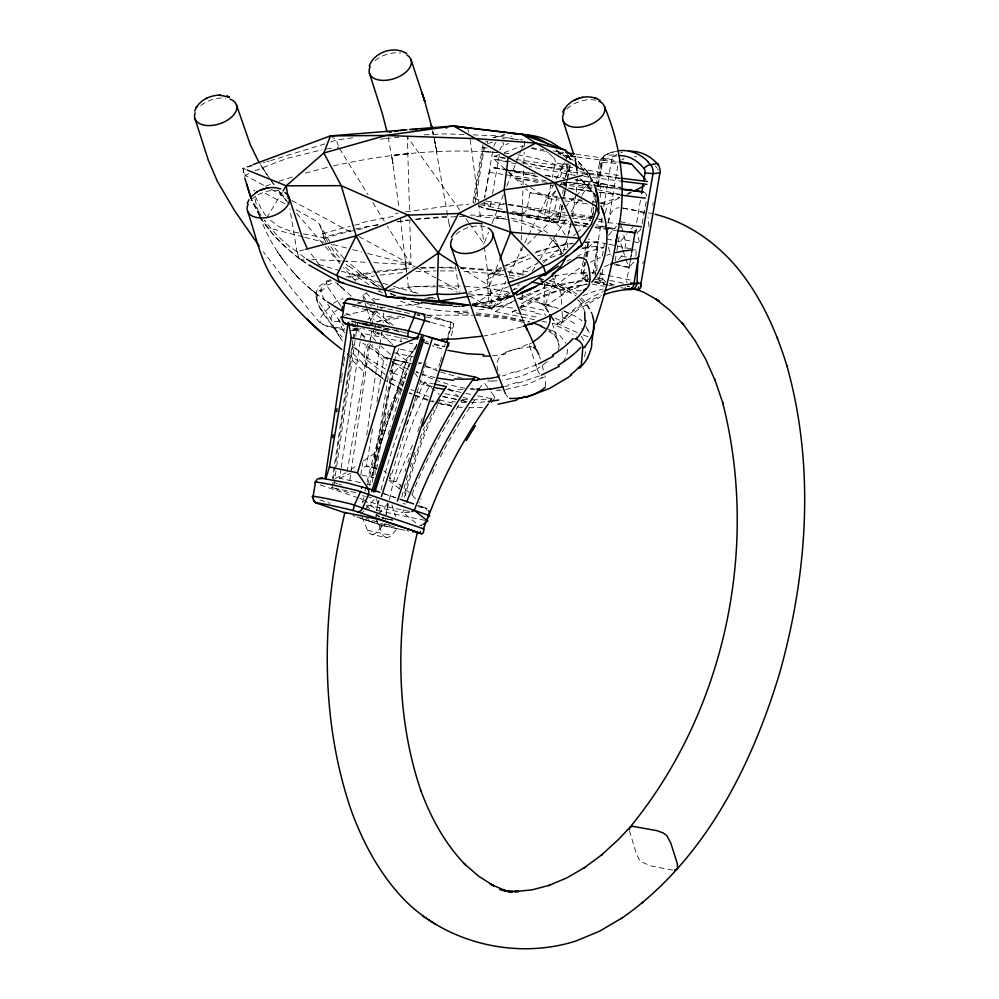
<?xml version="1.0" encoding="UTF-8"?>
<svg xmlns="http://www.w3.org/2000/svg" width="999" height="999" viewBox="0 0 999 999"><rect width="100%" height="100%" fill="white"/><g stroke="black" fill="none" stroke-linecap="round" stroke-linejoin="round"><path stroke-width="0.75" stroke-dasharray="5 3.75" d="M383.703 312.999L383.254 322.739M567.882 247.877L566.87 239.523M520.979 247.777L520.879 250.849L523.076 248.664M521.241 240.072L521.49 232.367M521.54 230.819L523.039 186.139M523.089 184.59L523.601 169.181M523.813 163.024L524.163 152.235M524.375 146.066L524.525 141.446L521.665 148.651M559.74 218.469L562.037 204.758M522.265 294.218L521.928 303.546A317.232 201.623 -76.5 0 1 590.646 278.908M522.927 275.549L523.101 270.891A350.736 222.927 -76.5 0 1 536.75 263.736M544.717 283.216L543.818 308.092A317.232 160.252 -79.8 0 1 586.538 283.853M587.612 256.743L587.936 247.877L592.744 243.456L597.864 242.008L596.753 273.089M595.254 276.91L596.353 246.378L603.496 247.864A350.736 177.173 -79.8 0 0 577.909 255.769M602.734 269.231L602.347 279.92A317.232 160.252 -79.8 0 0 595.079 281.393M635.951 256.181L636.176 249.962L638.111 251.273M558.429 344.842L557.942 340.484L551.835 321.84M600.249 197.365L600.886 183.679L593.256 182.567M577.272 178.459L576.198 192.62M648.975 226.711L648.001 217.145M372.502 482.03L373.676 467.544L406.006 361.75L415.809 346.316M576.036 194.018L572.09 217.857M405.482 495.354L405.644 493.968L403.858 498.239M404.845 530.244L384.665 526.048L385.027 523.051M385.477 519.555L385.626 518.394M386.101 514.91L387.287 506.83A5.682 3.297 -78.9 0 0 387.55 503.246M375.899 516.121L376.161 514.323M475.212 202.472L484.278 148.127A5.407 4.421 -82.2 0 1 484.465 147.377M349.662 361.85L352.747 340.422M352.972 338.886L354.52 328.172M349.438 363.386L332.505 478.459M348.738 492.632L332.08 487.899L353.634 340.771M353.858 339.235L355.432 328.509M355.656 326.973L355.856 322.24M355.731 492.594L333.441 487.962L336.413 468.044M336.638 466.508L355.494 337.762M355.719 336.238L357.742 322.44L356.431 322.178M349.825 480.182L369.805 343.768M370.03 342.232L371.603 331.506M360.864 474.887L362.662 462.624M366.708 435.027L379.732 346.141M379.957 344.605L381.755 332.342M340.921 382.654L341.383 379.595M341.608 378.059L342.507 371.928M343.406 365.809L343.868 362.749M344.093 361.213L344.767 356.618M360.389 482.604L339.598 478.284L340.984 469.118M341.208 467.594L360.502 339.248M360.726 337.712L361.413 333.129L401.873 341.533M376.685 510.739L377.647 504.47L370.017 501.873M602.397 256.081L604.445 243.331M482.879 144.83L473.014 201.423L474.625 198.614L483.716 146.229M600.212 273.901L599.075 281.256A7.093 5.807 -84.7 0 0 600.998 282.118L605.394 283.029M388.136 377.073L372.714 475.774L375.861 472.09M585.576 256.581L588.399 238.811M584.715 262.025L583.041 272.889A7.13 5.332 88.6 0 0 587.562 280.969L588.374 281.044M587.574 280.894A5.682 3.297 -79 0 1 584.927 275.187A1.773 1.449 -85.3 0 1 583.753 273.164L585.464 262.387M583.478 260.577C582.18 266.433 578.184 278.746 587.262 280.981M583.716 259.066L586.363 242.407M376.698 469.218L394.43 358.454M586.326 256.968L589.173 239.31M372.477 429.258L366.533 466.058L360.914 468.606M376.935 401.673L384.116 357.205L372.29 344.667M376.473 469.518L375.487 468.606L393.032 359.74L384.116 357.205L413.436 363.873M491.283 201.386L490.122 208.666A7.43 6.081 -81.8 0 0 492.02 209.49L507.654 212.737M589.835 221.029L592.095 207.255M591.745 218.194L593.556 207.168M601.972 217.62L593.119 273.476L591.87 273.364M608.391 222.527L618.056 164.186L611.151 162.637L599.475 162.849L595.891 184.303M407.804 339.223L381.755 333.816L382.018 332.242M592.345 205.719L594.368 193.469M595.604 194.73L594.467 201.636M596.977 186.426L600.911 162.849A9.74 7.505 -89.1 0 1 605.282 155.295L608.341 153.871M595.229 202.347L595.679 199.6M603.771 206.618L611.076 162.625A9.69 7.468 -88.8 0 1 615.784 154.945L616.945 154.483M492.495 194.081L499.413 154.633M598.189 184.49L601.623 163.898A4.983 4.071 -85.2 0 1 604.07 160.127A5.557 2.772 59.7 0 1 605.269 155.282L615.796 154.982A5.532 2.797 61.3 0 1 616.895 155.345M615.122 261.064L616.633 251.985M616.895 250.474L619.655 233.816M620.666 227.76L621.166 224.725M640.434 200.374L636.513 223.701M630.756 258.054L629.245 267.133L614.622 264.098M631.006 256.543L631.518 253.509M652.772 205.27L653.171 202.834M347.128 472.003L368.918 342.682M598.051 186.651L603.346 158.129L618.131 161.201M631.193 255.07L626.51 282.055L627.297 282.205M642.782 263.786L643.206 261.351M400.886 341.633L401.223 337.138M625.074 248.639L625.511 243.993A13.711 7.855 -78.3 0 0 624.999 239.935L621.465 225.886M492.632 151.698L484.64 197.727L489.36 172.377A5.495 4.495 -82.2 0 1 494.78 167.932L534.89 173.764M552.959 222.515A7.318 5.994 -82.2 0 0 560.202 216.596L562.112 206.131M563.486 198.651L565.422 188.174M592.919 215.122L593.743 210.639M605.544 212.962L607.142 204.296L619.43 197.864M642.07 223.776L646.765 198.351M568.194 163.611L565.634 177.273M569.655 165.26L567.37 177.397M553.483 157.442A5.395 4.421 -82.2 0 1 555.144 162.812L552.41 177.335M567.682 178.958L570.454 164.173M560.576 177.16L563.199 162.687A10.952 9.366 -86.2 0 0 563.161 161.139M563.985 185.926L564.697 182.23M566.745 180.694L565.696 186.189M565.397 190.821L563.936 198.202M565.684 189.335L567.395 180.432M562.562 193.319L563.274 189.623M564.847 190.584L563.561 197.14M551.023 184.465L544.005 217.857A8.317 6.818 -81.4 0 1 543.144 217.757L509.552 210.777M562.474 205.582L558.965 221.004M362.587 502.659L364.023 495.516M556.855 196.241C554.82 206.281 556.156 219.393 544.005 217.857M560.389 204.32L556.668 222.452A7.455 6.106 -82.6 0 1 554.532 222.477L550.099 222.053L545.854 220.18A43.369 19.818 -84.9 0 1 543.131 217.807M608.091 223.202C609.365 217.083 611.013 207.605 619.055 207.792M364.91 491.433L365.796 487.35M545.554 386.326L545.554 379.807A73.839 73.014 -60.3 0 0 545.104 377.347A97.902 96.791 -60.3 0 0 544.805 375.849M570.829 223.601L568.631 233.654L570.541 225.137M377.522 307.217L377.572 305.931M375.149 474.762L374.775 453.259L393.331 373.464L412.799 351.798L416.233 346.728M367.045 481.943C376.511 441.508 390.122 401.923 408.991 364.897M571.178 222.302L567.557 237.213M401.823 497.09L402.397 494.742A310.002 170.579 -83.9 0 1 408.703 471.765M599.475 162.849C600.799 154.645 610.401 152.685 617.157 151.149M567.195 238.599L562.974 253.808M451.473 335.664L453.633 326.186L453.159 323.127L453.733 325.587L452.235 328.371L431.655 322.54M447.989 336.188L449.887 328.396A43.369 28.134 -68.4 0 0 450.649 321.99L425.524 316.745M381.393 442.919L406.006 361.75M388.037 434.84L390.684 425.936M392.457 420.005L412.799 351.798L397.664 348.651M394.343 359.215L393.406 359.815M413.973 402.572L390.06 479.37L389.66 478.459M414.435 401.086L427.048 359.902M415.459 349.088L416.858 344.655L409.365 343.094M399.3 489.185L400.736 484.74M405.02 471.416L405.969 468.456M407.879 462.537L410.726 453.658M417.869 431.456L422.165 418.131M438.823 366.308L439.785 363.349M440.259 361.875L442.157 355.944M398.951 348.326L391.009 368.831M556.256 274.912L545.204 304.995L549.188 313.698M584.49 356.543L585.839 351.074L585.689 345.941M368.294 343.781C357.929 359.003 368.918 371.603 383.166 377.422M445.417 343.793L444.268 346.803L432.555 344.368M369.88 339.623L373.663 330.132M472.09 305.706L491.683 308.316L511.051 296.141L491.708 293.144L489.398 286.039L499.425 260.514M419.543 502.834L419.842 502.072M469.53 223.701L483.953 243.818L488.523 232.28M491.958 223.639L503.384 194.793M506.818 186.151L521.103 150.1M362.749 501.998L363.399 500.936M420.904 499.413L421.216 498.651M435.152 410.065C422.565 437.187 413.124 465.659 405.557 494.567L405.07 493.531M374.887 327.347L375.749 325.537M390.384 370.217L389.51 372.065M435.789 408.641L437.674 404.745M438.299 403.434L440.172 399.538M493.256 307.904L505.856 281.293M509.265 274.375L553.521 184.69M556.256 179.158L564.435 162.575M565.122 161.189L567.17 157.043L565.322 151.349M377.222 310.851L370.092 320.879M266.583 217.969L282.255 192.245M555.681 191.096L551.898 197.253L548.776 214.473L549.225 220.042L550.224 221.129L570.342 223.676M559.015 186.925L561.401 183.154M565.384 176.873L567.507 171.491L566.046 162.725M416.034 345.954L416.858 344.655M532.117 271.366L538.886 261.014M539.735 259.728L567.644 217.033M571.028 211.863L581.181 196.341M582.03 195.042L591.333 180.819L589.023 173.701L578.096 161.289M489.123 402.772L494.118 396.041L490.272 390.896M491.171 402.859L494.48 398.389M375.412 310.951L367.944 319.68M608.478 235.264L616.42 226.199M622.514 248.938L620.117 241.708L627.072 233.778M631.043 229.233L633.041 226.973M618.643 259.503L621.665 256.069A10.902 6.231 -78.3 0 0 623.201 253.846M614.11 264.673L628.746 267.72L636.288 259.103M360.926 514.223L363.936 510.889M364.935 509.777L374.925 498.626M375.562 517.27L377.56 515.034M378.559 513.923L388.561 502.784M362.025 516.92L367.482 530.307A13.711 7.855 -78.3 0 0 369.18 533.029L371.591 534.453L386.213 537.487L388.911 537.162A10.902 6.231 -78.3 0 0 391.333 535.314L398.414 527.41M530.494 187.4L548.401 198.601L556.118 190.11M329.832 307.043C308.404 326.636 326.024 325.662 344.717 328.771M553.159 278.221L544.68 286.601A53.634 30.395 -19.1 0 1 538.374 290.846L519.18 300.012M377.934 321.99C381.393 317.794 386.638 322.153 389.872 324.375M474.625 198.614L474.75 198.476A76.786 50.562 -70.5 0 0 479.358 200.037M364.46 323.414L363.112 324.712M527.484 244.293L536.288 235.539M537.387 234.44L563.811 208.179M564.91 207.08L574.825 197.228M575.923 196.141L591.333 180.819L585.514 172.028L579.37 165.197M375.025 310.951L374.038 312.038L357.692 307.492M367.232 323.751L365.622 325.174M494.03 307.03L510.089 292.67M511.238 291.646L519.255 284.478M543.406 262.887L568.756 240.222M573.364 236.101L575.674 234.041M576.823 233.017L589.497 221.691M561.101 323.276L578.409 309.315L600.274 296.953M333.541 303.321L339.223 299.613A6.581 3.696 -19.3 0 1 340.609 299.188L343.319 298.838M552.634 323.439L557.155 324.375A7.28 5.357 61.2 0 0 562.524 318.931L571.653 311.076A321.004 157.367 -80.2 0 1 603.221 291.558M545.329 304.707L548.501 304.807L557.966 308.441M254.033 190.821L254.757 190.422L254.033 190.821A2.86 1.661 41.6 0 0 253.896 191.084M350.886 469.443L357.18 465.184M363.461 460.926L374.775 453.259M508.566 286.626L491.708 293.144L472.302 305.619L492.27 308.167M521.128 313.873L512.1 312L515.659 309.765M489.323 274.413L501.848 267.033M505.719 389.51L526.785 384.74L544.58 376.66M520.192 308.491L538.049 298.913L555.107 291.983L573.151 286.95L585.576 284.927M335.252 478.608L345.804 472.739M506.268 351.935L517.794 348.614L528.858 343.681L537.187 369.343L520.891 376.411L502.597 380.307M604.07 160.152L610.651 157.243L617.057 155.819M503.171 266.333L528.134 254.757M627.684 193.531L630.606 191.995M626.947 194.793L632.28 192.008M360.864 328.509L357.355 329.995L351.623 330.594L358.566 329.595L351.623 330.594M248.739 173.726L245.354 175.449L245.417 176.211M358.479 328.122L353.546 329.395M516.733 310.527L512.187 311.988M254.907 170.767L286.963 158.416L321.978 149.813M339.598 478.284L350.637 473.276M422.077 362.662L418.319 364.036M621.878 159.803L623.101 159.291M536.813 364.672L514.535 372.677M474.575 400.162L470.816 405.994A310.002 182.992 -72.5 0 0 439.597 458.354M539.41 375.936L517.707 383.241M265.497 186.226L273.626 183.204M488.623 143.444L492.257 142.145M499.525 149.5L500.224 149.65A5.482 4.483 -82.2 0 1 503.833 145.292L508.766 143.569M498.563 154.72L494.368 156.306L493.843 159.166L507.292 170.941M504.158 152.61L520.954 146.291L523.976 146.915M505.706 283.366L489.398 286.039L473.426 291.096A116.546 112.5 -66.7 0 1 468.793 292.145M251.785 165.085L243.044 168.332L244.38 176.099M279.096 181.294L292.869 176.786M497.327 300.899L511.513 296.79M508.616 297.802L515.309 295.517M550.224 221.129L514.91 213.798C519.305 214.648 525.774 213.649 527.072 208.591L530.007 192.707L525.699 188.586M493.643 137.587L504.283 134.79M502.397 138.661L512.012 136.064M330.657 141.983L336.388 140.072L356.044 137.363M324.887 143.868L270.729 160.589M536.201 251.76L556.381 246.054L573.488 243.169M512.512 296.478L498.376 300.549A124.263 66.696 -19.7 0 1 475.924 304.707A130.12 69.668 -19.6 0 1 473.176 305.032M493.094 137.612L504.707 134.665M521.665 326.848L498.663 333.104L484.165 335.926M600.811 203.172L619.78 197.29M511.513 302.66L501.161 305.607M331.443 280.781C296.616 287.724 330.582 323.901 342.357 337.187M512.762 295.379L501.036 298.826L510.551 296.016M487.862 301.76L474.85 303.896L487.862 301.76L510.202 296.129M267.058 161.651L269.255 161.026M264.86 162.288L263.399 162.7M303.346 233.916L322.49 237.45L352.635 229.62M259.74 163.736L260.464 163.536M305.394 173.052L330.644 166.496M252.447 165.772L243.044 168.332L244.48 176.611M304.358 249.713L296.953 251.698L299.263 258.816L307.317 263.986C289.722 252.26 273.589 237.425 261.963 219.63M584.515 174.875L589.023 173.701L592.782 181.069M409.54 512.375L403.259 512.674L418.494 525.237M522.152 213.399L514.91 213.798L568.668 221.591M344.355 315.322L365.409 310.677M502.197 375.974L505.669 375.124M501.948 298.564L488.211 301.735M364.573 301.611L362.275 294.543L366.183 293.644M504.77 386.488L508.404 385.651M348.551 277.46L376.735 272.24L409.24 268.868M333.479 165.871C387.325 153.834 442.944 148.064 498.064 152.572L482.829 151.561L497.127 152.435M357.405 303.346L362.637 302.222M355.607 228.958L379.308 224.363M345.991 276.91L375.749 271.366M354.083 279.695L374.613 275.911M376.061 321.865L404.657 317.232M469.717 296.191L488.823 306.468L493.631 306.293M377.959 291.271L379.932 290.934M374.675 299.925L382.517 298.626M395.479 213.624L398.002 213.199M326.523 149.013L334.128 147.815M386.638 316.833L394.817 315.572M388.474 318.294L400.874 316.508M405.569 211.95L443.519 206.593L468.943 204.183M380.557 308.104L386.625 307.217M469.505 296.266L491.708 293.144M389.747 289.373L411.426 286.975L434.515 285.789M380.095 275.112L403.521 272.502M337.175 147.39L338.698 147.19M396.94 221.678L412.937 219.743M380.856 307.767L382.642 307.829L376.823 306.206M380.344 139.148L384.665 138.636M405.656 220.242L408.191 219.93M377.235 271.129L413.087 267.744M396.703 305.956L419.343 304.021M581.368 290.647L580.094 290.784A23.951 13.899 41.6 0 1 576.648 290.659L556.543 285.901A2.235 1.299 41.6 0 1 555.681 285.177L553.708 279.97M385.739 138.524L398.701 137.4M415.746 219.068L448.201 216.096M472.127 305.344L474.875 305.07L470.367 305.519M415.834 219.418L456.531 216.558M472.09 304.133L475.099 303.846M424.175 134.877L444.817 133.854L464.51 134.54M499.013 390.197L501.236 390.01M416.933 314.872L419.605 314.685M592.007 284.066L604.333 286.376M415.834 271.641L436.113 270.916M420.454 267.42L455.269 267.22M427.572 315.185L472.614 315.16M482.492 407.629L465.084 407.667M463.886 306.169L453.209 306.581L459.565 306.343M421.266 268.232L437.137 267.857M584.153 242.17L597.864 242.008M445.704 128.659L446.978 128.621M557.929 153.584A5.445 2.735 -48.6 0 1 559.353 153.396L564.398 153.234M492.844 381.056L484.353 381.031M473.126 134.865L496.615 135.789L518.718 139.81M459.378 216.508L465.072 216.383M481.518 203.659L507.055 204.683M470.217 215.072L489.148 215.422L505.594 217.133M568.144 164.173L562.275 164.123M437.637 285.726L462.175 286.126M440.134 270.879L456.081 271.016M511.301 138.811L522.627 139.897M441.083 267.844L455.394 268.057M555.594 222.577L552.297 222.402M435.939 286.663C428.134 287.987 392.669 282.592 417.932 293.481M454.645 312.013L470.979 312.6M457.942 313.636L469.13 313.998M482.08 147.565L487.075 147.989M424.737 298.202L432.342 298.476M468.119 293.856L510.377 297.34M439.335 286.75L450.099 288.511A70.055 11.426 2.8 0 1 450.911 288.861L456.955 292.095M476.298 216.446L504.27 218.856L496.64 217.757C513.161 220.042 529.895 224.076 544.118 233.154M460.551 268.232L501.585 271.516M463.961 271.278L504.62 274.55M586.825 273.039L581.893 272.702L582.892 272.989M461.238 267.432L503.558 270.866M260.664 217.52C270.317 233.941 284.84 246.678 299.263 258.816L303.921 259.053M311.688 259.453L341.196 260.989M342.744 261.076L367.582 262.362M373.801 262.687L411.064 264.623L409.79 221.029M472.752 303.983L514.76 308.229M465.184 286.288L484.865 287.999M492.02 209.49L486.713 208.891L505.282 212.75M476.024 314.373L502.834 317.058L528.833 322.028M475.674 315.384L506.63 318.768L528.234 323.364M672.677 870.154L650.149 865.758L641.071 861.588L638.423 858.091L635.789 851.922L629.32 830.144M476.311 312.949L504.67 316.208L529.782 321.778M595.691 281.543L600.998 282.118M453.733 390.447L446.728 389.685M531.605 346.641C514.635 348.676 488.199 351.636 499.962 375.824M503.958 153.134L509.665 153.734M457.43 406.993L462.5 407.517M439.085 310.639L417.757 306.955L397.227 300.062M344.867 330.07L328.621 326.96L320.092 323.152L290.871 287.562L263.324 251.686M621.316 178.234L567.507 171.491L520.267 161.676M574.662 175.325L528.883 166.446M583.891 176.473L620.791 181.106M571.49 182.63L592.095 185.227M566.221 181.993L592.232 185.265M593.768 185.452L621.303 188.923M565.047 182.268L591.146 185.527M598.813 186.488L620.304 189.173M570.029 188.749L597.652 192.208M599.188 192.395L619.13 194.892M560.177 216.596L570.928 217.944M572.464 218.132L590.871 220.442M598.551 221.391L606.218 222.352M607.754 222.552L616.97 223.701M574.437 225.225L552.959 222.527L509.627 213.524M574.937 225.287L587.225 226.823M594.892 227.784L616.383 230.469M371.591 534.453L374.288 534.115A10.902 6.231 -78.3 0 0 376.698 532.267L384.303 523.801L390.147 525.024M559.577 198.239L530.007 192.707L558.916 196.878M561.113 198.426L582.592 201.174M601.011 203.521L607.142 204.296L599.999 202.809M567.382 215.497L548.975 213.149L527.072 208.591L565.109 214.086M568.918 215.684L591.945 218.619M599.612 219.605L602.684 219.992M571.89 223.876L588.923 226.036M595.104 226.823L612.137 228.971L596.228 225.674M567.857 155.794L558.778 154.146M576.935 156.968L617.807 162.213M596.715 185.826L613.636 187.987M568.106 188.087L593.831 191.396M599.887 192.17L619.567 194.705M508.229 204.795L521.815 206.993M622.814 207.992L636.788 210.702L644.143 213.262M548.401 198.601L558.916 200.037M564.922 200.861L587.462 203.946M509.502 275.187L519.068 276.623M622.627 208.142L652.185 213.599M531.63 147.827L543.831 149.575M552.996 150.899L563.673 152.435M575.874 154.183L603.346 158.129M547.177 182.405L515.134 177.81L508.416 171.915M560.914 184.378L596.003 189.423M560.439 197.103L581.73 200.175M592.382 201.711L595.429 202.148M571.203 214.96L592.494 218.044M574.812 222.477L588.636 224.475M505.157 157.867L494.368 156.306L505.032 158.516M515.934 159.44L577.547 168.419M579.095 168.644L618.768 175.549M510.789 161.638L493.843 159.166L516.695 163.911M523.114 163.424L573.938 170.841M580.107 171.741L600.124 174.65L621.266 179.046M545.217 175.275L565.084 178.172M575.786 179.733L603.296 183.741L621.091 187.437M506.181 169.892L535.202 174.113M545.904 175.674L564.223 178.346M574.924 179.895L591.72 182.342M489.36 172.377L545.916 180.619M561.201 182.842L596.353 187.974M485.651 201.011L507.055 204.133M508.578 204.358L565.134 212.6M571.241 213.499L592.644 216.621M508.578 212.075L488.711 209.178A7.318 5.994 -82.2 0 1 483.966 202.285M510.102 212.3L572.777 221.441M574.3 221.666L588.061 223.664M507.829 271.491L525.349 274.375M331.556 487.599L333.441 487.962M508.653 272.465L522.352 274.737M494.405 167.857L520.004 171.878M517.594 298.364L540.447 302.809M517.694 154.87C537.887 157.979 558.404 163.374 575.349 175.225M561.875 164.061L555.257 162.837M494.567 289.323L510.452 292.32M450 404.807L440.247 402.922M427.759 297.265L433.866 298.326M471.928 304.882L490.209 308.042L488.823 306.468M521.253 309.278L536.75 312.437M451.848 406.094L438.736 403.496M443.219 404.558L441.483 404.245L451.648 406.069M612.137 228.971L608.129 227.485M465.047 388.299L452.372 385.527L436.451 380.482M452.734 403.084L437.525 399.5M417.994 506.643L426.173 508.316L418.631 505.644M298.639 232.954L292.857 231.756A76.561 44.443 41.6 0 1 290.609 231.219L278.971 226.648L269.593 219.618A35.465 20.579 41.6 0 1 268.531 218.531M409.602 363.199L393.668 359.877M384.378 518.456L391.92 519.992M425.474 508.204L425.537 508.216A5.682 3.209 -77.7 0 1 427.072 510.339M392.382 520.079L382.367 518.006L392.719 520.167M531.543 148.489L546.665 151.636M484.178 148.102L482.08 147.615M600.886 183.679L620.192 187.687M507.679 170.205L537.649 176.436M494.78 167.919L503.946 169.83M505.469 170.142L537.549 176.811M597.539 189.648L619.705 194.256M537.837 182.517L515.134 177.81L529.208 186.601M549.937 185.04L552.971 185.664M620.391 221.666L629.17 223.489M597.065 218.706L602.784 219.892M615.022 228.709L597.227 225.012A7.318 5.994 -82.2 0 1 596.49 224.775M480.169 204.67L505.357 209.902M508.953 212.999L554.532 222.477M508.129 213.224L485.676 208.666L478.421 205.981M624.999 239.935L639.635 242.969M511.313 218.107L519.53 219.955M606.955 238.973L614.273 240.497M615.734 240.796L620.117 241.708M607.317 243.943L598.364 242.083A351.086 227.185 -76.1 0 0 585.277 242.295M608.803 244.256L616.271 245.804M617.769 246.116L632.692 249.226M621.665 256.069L627.509 257.28M599.7 273.701L633.591 280.744M584.927 275.187L587.424 275.699M597.377 277.772L604.857 279.32M609.84 280.357L624.787 283.466M595.142 279.158L602.36 280.657L604.37 284.815M609.79 283.941L611.987 284.39M594.393 282.118L607.642 284.865M609.115 285.177L613.536 286.089M620.903 287.625L625.324 288.549M594.78 282.53L611.113 285.926M523.101 270.891L528.933 272.103M534.54 319.68L495.354 311.538A7.28 5.357 61.2 0 1 489.073 303.684L487.112 279.695A7.405 5.445 61.2 0 1 492.582 273.913L507.754 277.06M509.265 277.385L513.823 278.321M544.168 284.628L554.795 286.838A7.405 5.457 61.2 0 1 561.201 295.092L561.863 307.005M521.615 305.569L543.98 310.214A8.966 1.161 78.7 0 0 545.479 315.871M522.639 314.185L539.185 317.632M542.082 321.241L546.603 322.178M387.737 308.891L403.134 312.088M404.533 312.375L411.526 313.836M417.12 314.997L419.917 315.584M357.692 322.427L402.035 331.643M351.411 321.566L410.914 334.053M424.737 342.744L428.646 343.556M393.456 352.697L414.061 356.98M393.032 359.74L410.552 363.374M426.236 366.958L436.863 369.155M406.056 425.462A350.736 193.182 -83.7 0 1 424.5 382.055L433.266 383.878M420.854 380.981A7.28 2.635 27.5 0 0 429.47 385.826L432.48 386.451M447.552 389.585L464.135 393.032M465.646 393.344L471.665 394.593M477.697 395.854L491.271 398.663A7.28 2.635 27.5 0 0 494.143 396.041M444.992 393.693L461.538 397.14M463.049 397.452L467.557 398.389M442.844 396.366L463.736 400.711M442.844 396.678L459.515 400.149M462.4 400.749L465.484 401.386M390.671 473.676A350.736 193.182 -83.7 0 0 388.936 480.244L396.091 481.73L410.739 493.781M361.9 475.074L373.726 477.534M367.807 484.153L370.779 484.765M403.059 503.546L405.544 504.058M362.4 495.729L365.359 496.353M366.845 496.653L371.291 497.577M409.602 511.463L387.287 506.83A7.13 1.311 12 0 1 377.697 504.483A5.382 4.421 -76.1 0 1 379.27 500.761M366.87 505.107L402.697 512.549A351.086 208.129 -71.5 0 1 404.195 508.566M424.962 520.367L386.663 512.412A7.293 1.149 11.1 0 1 376.71 510.139L364.348 499.987M381.668 517.582L391.983 519.73M394.031 526.498L383.791 524.375L366.383 518.419M406.63 530.619L408.828 531.068M367.482 530.307L391.333 535.314M384.665 526.048L382.342 525.536M399.5 529.133L382.53 525.312L369.243 521.153M439.248 318.606L453.121 323.089M422.14 303.758L414.747 302.148L419.268 303.184M380.132 333.466L379.47 333.329M462.162 378.271L438.711 371.466M435.04 377.572L423.364 374.563M614.485 284.827L608.853 283.291M430.894 386.725L421.091 384.053M412.237 301.498L416.396 302.547M303.259 236.9L267.332 227.66L264.523 219.98M304.757 237.287L324.225 242.295M333.204 244.605L346.678 248.064M352.672 249.6L361.65 251.91M367.644 253.459L411.064 264.623L387.487 226.361M629.832 286.838L627.085 286.114L629.82 287.113M429.12 400.899L433.241 402.01M374.875 305.669L370.941 304.558M366.958 303.434L368.956 303.996M366.945 325.125L368.831 325.649M365.06 324.588L357.542 322.465M377.435 332.742L379.695 333.379L366.883 329.77M352.222 305.944L355.869 306.98M351.923 320.879L355.669 321.94M356.331 322.377L369.38 326.086M362.662 328.584L364.772 329.171M431.918 400.761L433.966 401.348M376.648 468.394L366.533 466.058L375.487 468.606M588.049 336.651L584.79 335.564A73.839 21.666 32.7 0 1 582.829 334.815A97.902 28.721 32.7 0 1 581.618 334.328M410.552 300.949L413.349 301.748M426.898 315.072L441.108 319.131M426.073 341.433L428.121 342.02M434.215 343.756L444.13 346.603M449.887 321.666L451.523 322.14M299.263 258.816L305.257 260.564M318.718 264.498L339.66 270.617M341.146 271.054L381.543 282.854M383.029 283.291L387.525 284.603M393.506 286.351L417.432 293.344M430.894 297.277L435.389 298.589M546.74 282.717L548.751 283.316M386.213 537.487L383.803 536.063A13.711 7.855 -78.3 0 1 382.118 533.341L376.66 519.967M601.523 163.873L599.475 163.012M388.586 330.681L378.159 327.347M522.265 295.504L532.654 299.438M427.859 399.55L415.484 395.167M374.138 522.752L365.197 519.73L382.417 525.549M549.163 280.282L565.034 286.676L577.272 294.343M416.208 372.252L418.244 372.939M366.271 520.142L367.757 520.654M370.017 521.353L352.922 515.559M483.616 208.117L478.721 205.869M333.916 482.467L337.724 483.766M338.986 484.203L341.521 485.064M320.267 484.927L358.554 497.977M359.827 498.414L362.375 499.275M327.997 502.659L330.02 503.359M319.88 499.9L325.961 501.973M364.797 519.642L356.531 516.82M383.978 493.768L395.554 497.714M382.367 493.219L396.241 497.952M417.694 505.307L427.035 508.541A5.382 4.421 -76.1 0 0 425.974 508.141M353.696 515.834L355.107 516.321M433.379 346.066L432.255 345.666M427.747 400.412L412.874 394.817M428.509 396.603L416.783 392.02M370.354 324.413L377.16 327.023M609.278 228.097L610.664 228.621M428.384 344.243L424.6 342.732M437.487 370.979L424.413 365.234M245.916 169.493L243.044 168.332L245.354 175.449L264.523 185.764M555.069 318.082L563.948 322.115M432.654 379.021L422.877 374.725M405.569 378.534L390.984 371.928M409.553 392.694L411.925 393.693M577.247 332.53L562.05 325.861L555.794 322.103M407.267 368.856L393.069 362.337M392.22 294.305L389.947 293.256L395.704 295.829M563.548 310.801L576.51 316.77L581.905 320.854M390.984 293.718L395.941 295.854M393.356 294.83L395.104 295.592M408.978 393.119L411.576 394.255M411.138 389.46L413.961 390.746M558.141 285.364L560.539 286.526M474.45 203.259L473.076 201.948L473.426 202.535M564.522 311.114L569.03 313.424M401.548 388.936L387.475 381.181M346.066 313.211L353.459 316.97M569.617 158.217L555.519 149.788L559.365 153.384M402.335 389.972L384.977 380.095M415.884 371.178L418.169 372.39M567.345 290.709L576.086 295.929M284.965 203.784L263.661 192.445A13.474 7.817 41.6 0 0 262.238 191.783M296.154 209.753L318.044 222.09L330.731 243.207M402.972 385.314L387.6 376.148M271.366 189.448L290.547 199.763M291.92 200.499L353.546 233.666M359.016 236.613L415.147 266.82M416.521 267.557L435.614 277.834M436.975 278.571L460.164 291.046M418.793 362.3L421.016 363.511M385.402 369.031L367.033 357.804L350.711 345.067M570.417 158.654L572.002 159.565M387.624 359.453L362.662 343.032M382.48 292.807L379.395 291.059M552.534 330.619L560.402 335.951L565.946 343.406M579.707 168.344L589.023 173.701L592.907 181.356M382.043 287.525L360.077 272.515L363.898 275.474L346.753 261.026M349.026 266.009L363.161 277.023L378.808 287.312M605.681 281.918L601.823 278.034L600.736 272.04M548.426 330.981L553.933 334.852L558.441 340.771L554.245 334.415L549.575 330.482M376.323 285.801L370.891 282.367L377.285 286.388M572.39 159.803L573.164 160.302M388.124 323.164L366.396 308.304M380.569 376.411L343.793 351.011M368.968 284.678L356.268 275.936M459.303 266.508L489.398 286.039M556.168 149.912L566.483 158.129A5.495 4.495 -82.2 0 1 566.957 158.616M382.355 377.947L367.907 367.482M566.933 290.185L573.738 295.304M385.177 374.5L367.182 360.239L352.123 344.068M383.678 379.295L364.822 365.085L351.124 351.685M330.444 135.876L336.388 140.072L338.236 145.767M393.269 325.437L375.824 310.951M326.348 301.136C290.896 276.96 263.162 239.635 254.708 197.228M383.941 470.791L386.451 473.276M304.683 257.742L296.953 251.698L289.935 208.791M412.25 495.005L416.034 499.475M546.153 151.024L546.915 151.611M358.129 301.86L360.389 303.634M390.572 354.558L380.669 345.904M547.677 152.21L548.426 152.822M448.688 388.499L457.879 396.041M424.5 382.055L439.423 394.33M388.936 480.244L399.076 488.586M366.071 505.669L369.605 508.566M377.847 515.347L380.194 517.282M391.945 343.893L392.719 344.543M579.707 298.676L587.375 306.381L591.957 313.898M549.163 153.446L553.496 157.417A5.445 2.735 -48.6 0 1 554.47 156.106M351.398 296.141L336.8 283.079M391.183 343.231L379.645 331.918M559.365 153.384L560.377 154.358A10.952 9.366 -86.2 0 1 560.826 154.92M579.919 178.546L588.786 186.888L579.919 178.546L588.786 186.888L594.979 194.718M578.321 164.248L579.02 164.872M396.478 329.545L397.265 330.269M337.699 283.916L344.193 290.035L337.088 283.329M549.825 237.387L558.791 247.178L553.271 240.334L557.392 245.304L561.738 253.559L556.855 242.807M508.166 171.803L521.74 184.79M655.232 166.059L656.793 167.657M578.096 161.289L589.023 173.701M581.555 298.014L587.337 304.495L592.182 313.236M343.968 258.391L331.618 244.443M361.413 333.129L366.458 338.486M545.367 307.842L549.088 313.336M375.924 341.096L372.103 336.775M507.917 397.29L506.006 394.68M397.989 331.006L399.038 332.192M341.945 323.676L343.806 325.724M355.819 281.194L343.519 267.532M366.046 292.507L375.437 303.147M371.353 306.281L369.667 304.37M339.985 263.574L295.554 212.05M355.956 328.109L364.935 338.199M319.293 264.835L308.778 250.799M340.147 321.603L327.834 304.445M578.671 300.362L582.255 305.544L584.49 310.901M289.31 204.358L278.047 189.96M369.855 343.856L386.763 365.172M390.509 369.905L393.331 373.464M414.548 372.989L417.969 377.322M279.171 191.433L286.251 200.574L277.822 189.66M487.699 387.462L483.853 382.33A7.405 2.685 27.5 0 0 483.329 381.718M261.114 215.784L251.748 199.7M365.759 299.525L362.275 294.543M377.135 521.615L376.561 520.791M271.204 180.719L275.512 186.613M270.754 180.095L275.087 186.039M581.193 336.089L584.615 342.12M459.627 209.865L407.355 136.938L409.565 213.237M465.934 218.669L468.631 222.44M285.09 262.562L277.522 251.885L283.079 259.752M269.93 178.908L260.364 164.548L267.083 174.85L260.851 165.322M321.341 309.265L342.32 340.846M591.333 180.819L592.157 181.993M340.871 305.981L327.597 286.8L326.261 282.405L326.698 283.541M334.715 329.32A185.215 116.408 -19.6 0 1 331.094 319.33L316.92 298.838A14.448 6.956 -26.1 0 1 327.585 286.788M586.962 328.821L589.21 332.567M340.746 338.586L335.164 329.146M339.51 148.514L367.969 194.693M372.852 202.61L384.228 221.079M585.626 325.999L589.285 332.355M363.424 324.737L362.687 323.514M260.002 216.408L251.473 199.638M259.653 215.846L251.985 200.874M595.941 197.153L587.449 185.564L595.679 196.766M485.089 202.984L484.74 202.335M568.818 155.719L569.517 156.943M343.319 330.669L344.605 332.992M565.122 234.89L561.663 229.183A124.263 69.431 -21.6 0 0 551.71 219.368M523.763 321.828L525.024 324.675M255.22 196.241L260.627 207.592A33.354 19.356 41.6 0 0 265.871 215.584M521.453 316.046L524.425 323.239M319.88 224.962L323.152 234.64M377.909 306.106L378.184 307.355M539.41 356.094L540.384 359.066M622.989 250.374L625.386 257.605M625.874 259.053L628.746 267.72M608.366 247.34L611.238 256.006M467.769 129.308L468.693 132.143M365.022 303.022L366.408 307.267M366.858 308.679L370.542 319.98A4.471 2.585 41.7 0 1 370.704 321.054M323.189 234.765L323.239 234.94A15.759 9.141 41.6 0 1 323.451 235.614L323.564 236.638A2.31 1.336 41.6 0 1 323.389 237.075A2.572 1.486 41.6 0 1 322.927 237.362M553.321 278.733L553.608 279.645M391.958 504.932L395.666 516.62M376.398 498.976L381.506 515.047M542.145 365.172L543.543 370.529M636.088 228.921L639.285 241.596M570.142 158.566L570.479 159.927M432.53 130.782L433.441 134.865M432.629 131.294L433.291 134.266L432.629 131.156M561.6 254.058L560.389 249.463L561.113 255.382M434.278 138.724L437.162 153.434L434.041 137.575L449.6 226.798M388.186 137.1L393.007 163.936L391.883 156.818L399.063 208.092M449.175 224.088L449.65 227.16M455.382 265.771L459.415 293.993M470.217 139.535L478.396 201.586M478.596 203.097L480.581 218.169M481.568 225.712L483.953 243.818M484.353 246.84L492.132 305.869M400.287 217.919L406.63 272.003M408.466 287.924L407.167 276.748M406.643 272.178L405.094 258.479L406.081 267.22M562.1 311.476L562.499 318.931M577.072 172.29L577.16 174.937M322.465 233.803A282.28 116.646 -17.4 0 1 349.825 226.411M354.782 225.2A282.28 116.646 -17.4 0 1 362.187 223.476M330.919 246.728A282.28 163.349 -31.5 0 0 334.503 251.711A325.836 188.386 -29.5 0 0 341.608 259.877M327.66 241.533A282.28 163.349 -31.5 0 1 322.153 230.482M362.337 222.615A325.836 142.957 -17.6 0 1 394.655 216.196M521.915 206.88A130.12 72.852 -21.7 0 1 551.86 219.268M323.676 238.424A250.299 123.676 -17.7 0 1 364.585 228.259M328.109 246.366A250.299 145.517 -25.1 0 0 336.626 258.379A305.619 177.372 -24.1 0 0 339.935 261.9M326.086 242.72A250.299 145.517 -25.1 0 1 323.389 237.075M364.685 227.36A305.619 154.683 -17.8 0 1 380.057 224.538M397.864 221.828A305.619 154.683 -17.8 0 1 405.444 220.866M519.38 220.092A124.388 70.367 -20.4 0 1 548.176 233.341M553.084 237.774A124.388 70.367 -20.4 0 1 557.18 242.657M348.439 266.433A325.836 188.386 -29.5 0 1 346.091 264.298M459.677 306.131A130.12 69.668 -19.6 0 1 454.42 306.293M356.094 276.061A305.619 177.372 -24.1 0 1 343.381 265.359M501.161 305.781A124.388 68.556 -19.1 0 1 475.337 310.314M467.769 310.989A124.388 68.556 -19.1 0 1 439.248 310.439M396.091 481.73A350.736 206.918 -72.6 0 1 413.087 444.218M411.875 494.705A317.232 187.15 -72.6 0 1 462.475 399.825M378.658 500.611A318.756 173.938 -84.9 0 0 376.698 510.139A7.293 5.719 -50.6 0 0 376.561 510.714M381.044 489.972A318.756 173.938 -84.9 0 1 407.967 407.58M379.233 516.97A7.293 5.719 -50.6 0 1 376.723 514.235M388.424 503.758A311.176 169.58 -85 0 0 386.675 512.412A7.293 4.171 -78.3 0 1 385.889 514.423M389.348 499.45A311.176 169.58 -85 0 1 429.483 385.864M383.279 517.457A7.293 4.171 -78.3 0 1 382.292 517.819M367.632 484.902A344.068 187.75 -84.9 0 1 408.529 369.38M369.418 485.689A351.086 191.796 -84.7 0 1 404.97 379.82M422.077 525.087A7.293 4.171 -78.3 0 1 421.091 525.649M421.89 524.912A7.293 5.719 -50.7 0 1 419.543 525.349M404.72 493.219A317.232 174.725 -83.7 0 1 433.578 409.877M467.033 401.598A8.966 6.319 -16 0 1 463.586 400.874M410.227 466.758A310.002 170.579 -83.9 0 1 411.401 463.024M413.424 456.843A310.002 170.579 -83.9 0 1 415.084 451.948M419.88 438.711A310.002 170.579 -83.9 0 1 424.538 426.973M431.98 473.938A310.002 182.992 -72.5 0 1 436.613 464.298M478.708 389.385A344.068 204.096 -71.4 0 1 483.866 382.355M488.798 401.998A311.176 184.715 -71.2 0 1 491.283 398.701M409.615 366.733A7.405 2.672 27.5 0 1 410.851 363.936M566.908 261.151A350.736 177.173 -79.8 0 1 570.566 259.228M542.469 261.089A350.736 222.927 -76.5 0 1 563.124 253.284M582.629 248.376A350.736 222.927 -76.5 0 1 596.353 246.378M492.582 273.976A351.086 227.185 -76.1 0 1 501.723 268.481M505.656 266.283A351.086 227.185 -76.1 0 1 529.47 255.045M534.79 253.009A351.086 227.185 -76.1 0 1 572.077 243.594M554.795 286.9A351.086 172.74 -80.1 0 1 585.102 265.01M590.209 262.275A351.086 172.74 -80.1 0 1 600.399 257.605M606.768 255.245A351.086 172.74 -80.1 0 1 610.576 254.021M631.955 250.05A351.086 172.74 -80.1 0 1 635.676 249.862M489.098 303.708A318.756 206.743 -76.1 0 1 508.541 292.432M514.173 289.66A318.756 206.743 -76.1 0 1 516.995 288.349M554.07 276.099A318.756 206.743 -76.1 0 1 587.037 272.977M487.125 279.745A344.068 223.164 -76.1 0 1 531.106 258.054M537.45 255.919A344.068 223.164 -76.1 0 1 566.62 249.338M581.693 248.027A344.068 223.164 -76.1 0 1 587.924 247.902M495.367 311.588A311.176 202.36 -76 0 1 588.473 281.506M588.236 279.096A7.293 5.482 -88.9 0 1 586.962 273.639M591.708 272.59A7.293 1.711 2.1 0 1 595.679 272.902M521.815 305.644A8.966 8.079 -14.4 0 1 520.741 307.38M519.505 307.48A310.002 197.477 -76.5 0 1 587.549 284.44M582.904 295.766A310.002 156.094 -79.9 0 1 603.134 289.098M561.213 295.13A344.068 168.681 -80.2 0 1 589.909 273.963M592.32 272.59A344.068 168.681 -80.2 0 1 597.152 270.017M604.395 266.633A344.068 168.681 -80.2 0 1 609.215 264.685M557.167 324.425A311.176 151.935 -80.2 0 1 601.473 295.592M373.039 298.701A221.079 125.15 -13.8 0 1 374.625 298.414M539.535 303.434A147.727 65.847 -8.3 0 1 556.256 308.441M562.437 317.22A139.248 66.384 -11.5 0 1 577.122 325.174M581.618 328.671A139.248 66.384 -11.5 0 1 583.304 330.194M365.347 309.94A213.724 110.414 -12.9 0 1 371.441 308.828M535.676 313.137A144.243 61.076 -7.3 0 1 543.968 315.284M557.03 326.074A133.791 61.975 -11.2 0 1 572.902 334.378M576.286 336.938A133.791 61.975 -11.2 0 1 577.11 337.637M486.126 399.213A139.211 90.447 -27.5 0 1 472.152 399.8M467.607 399.712A139.211 90.447 -27.5 0 1 461.638 399.363M343.019 330.794A178.147 113.998 -24.4 0 1 339.473 321.091M339.086 321.116A7.717 6.231 -18.8 0 1 330.994 319.368M339.086 321.241A6.693 4.183 -12.5 0 1 338.961 319.692M484.84 401.86A143.381 93.631 -26.8 0 1 471.353 402.597M466.421 402.585A143.381 93.631 -26.8 0 1 459.977 402.31M455.244 401.923A143.381 93.631 -26.8 0 1 451.935 401.561M362.55 370.492A287.125 179.271 -15.9 0 1 347.015 353.571M331.094 319.318A14.361 7.368 -21.6 0 1 337.375 309.852M316.883 298.851A7.168 5.794 -18.4 0 1 321.278 289.76A7.255 4.208 -17.3 0 1 326.71 283.566M320.567 309.428A192.095 110.265 -3.9 0 1 316.433 298.901M326.998 285.027A194.318 145.117 -17.2 0 1 336.226 282.218M546.703 284.615A149.613 67.283 -8.6 0 1 565.459 291.596M325.911 281.268A189.61 143.831 -16.7 0 1 332.679 279.171M545.516 282.367A140.484 60.365 -7.7 0 1 556.106 286.313M560.077 286.75A134.116 61.651 -10.7 0 1 566.533 290.359M577.634 299.7A148.514 73.489 -17.6 0 1 578.359 300.499M514.522 371.853A148.664 85.09 -24.8 0 1 505.731 374.288M324.438 300.162A187.4 108.167 -3.1 0 1 320.629 289.76M517.694 382.317A156.119 89.336 -23.9 0 1 508.491 384.727M475.487 389.111A149.55 100.15 -27.8 0 1 467.907 389.41M462.924 389.423A149.55 100.15 -27.8 0 1 454.433 389.048M441.77 348.863A216.995 142.42 -25.8 0 1 433.279 346.166M506.131 353.758A85.365 54.52 -24.2 0 1 491.508 355.819M531.555 342.844A38.037 20.529 -22.2 0 1 529.308 344.143M533.891 298.614A85.365 44.943 -16 0 1 546.316 307.43M485.039 287.812A216.995 106.456 -11.5 0 1 494.742 289.148M542.32 377.972A7.293 1.224 60.5 0 1 541.733 377.26M539.585 374.051A7.293 1.224 60.5 0 1 537.187 369.343M547.052 361.626A37.912 18.244 -25.5 0 1 536.775 368.943M379.358 325.949A223.576 125.886 -6.7 0 1 378.484 324.975M374.363 320.042A223.576 125.886 -6.7 0 1 373.589 319.031M371.466 328.833A222.19 140.459 -17.3 0 1 386.613 325.749M366.858 323.439A16.883 9.703 40.1 0 1 362.537 322.927M497.077 380.756A98.689 64.885 -26.5 0 1 492.882 380.981M406.955 360.926A285.14 178.309 -19 0 1 393.731 350.711M499.038 390.122A108.416 70.442 -25.7 0 1 496.016 390.309M473.851 388.898A164.161 109.703 -27.2 0 1 470.454 388.461M403.571 369.942A296.753 185.265 -19.1 0 1 391.171 360.676M376.086 335.289A241.845 136.064 -7.2 0 1 369.892 328.321M431.93 303.059A282.854 176.598 -16.1 0 1 458.628 303.084M559.04 344.643A37.762 18.919 -22 0 1 557.492 351.71M374.725 331.193A241.296 151.823 -17.4 0 1 388.299 328.559M431.868 304.258A294.48 183.641 -16.2 0 1 462.2 304.283M547.727 328.846A109.003 52.76 -11.3 0 1 552.01 330.881M567.482 349.3A43.257 22.24 -21.5 0 1 562.986 361.975M456.006 234.315A21.866 12.662 -18 0 1 487.35 227.61M251.024 200.137A21.866 12.662 -18 0 1 278.783 190.584M374.962 60.727A21.866 12.662 -18 0 1 400.711 53.022M566.957 109.028A21.866 12.662 -18 0 1 595.779 100.2M200.787 105.582A21.866 12.662 -18 0 1 225.737 98.152M353.808 328.921A29.82 16.459 -21.3 0 1 352.585 328.933M296.978 251.636A279.345 163.249 -71.9 0 1 264.997 220.592M382.068 526.723A7.817 6.743 37.8 0 1 376.935 522.152M450.711 328.359A77.398 47.964 -68.8 0 1 448.276 336.925M373.251 312.1A76.786 37 -85.7 0 1 371.84 326.423M379.195 334.628A8.279 6.868 36.8 0 1 374.725 331.431M559.615 216.408A77.398 35.602 -82.5 0 1 552.884 215.347M559.078 218.331A8.329 5.32 36.4 0 1 557.105 222.864M490.184 206.756A8.279 2.098 44.3 0 1 486.825 203.334M485.664 142.233A10.952 8.566 -84.5 0 1 486.575 141.159M487.674 143.569A5.445 2.897 71.3 0 1 487.662 141.121M493.806 146.104A10.889 8.516 -84.4 0 1 496.016 142.233M502.822 142.333A5.457 2.91 72.5 0 1 503.821 145.28M567.794 154.982A10.889 9.316 -86 0 1 569.842 159.815M567.469 154.808A5.457 2.785 -49.8 0 1 566.47 158.129M641.021 228.509A7.318 5.994 -82.2 0 1 636.838 232.567M598.151 187.175A5.495 4.495 -82.2 0 1 603.296 183.766M644.343 192.432A5.495 4.495 -82.2 0 1 646.778 196.054M563.086 182.305A5.495 4.495 -82.2 0 1 565.471 186.064M608.266 153.596A50.112 40.996 -85.2 0 1 616.271 151.099M620.629 152.884A49.188 40.235 -85.2 0 1 622.352 152.385M623.026 159.016A41.633 34.066 -85.2 0 1 624.038 158.604M634.34 156.693A41.633 34.066 -85.2 0 1 636.775 156.806M625.624 288.324A5.682 3.209 -77.6 0 1 624.999 287.163M599.063 279.121A7.817 1.523 43.5 0 1 598.014 278.159M594.218 274.263A10.664 5.569 45.2 0 1 593.856 273.564M657.542 168.606A4.958 4.058 -85.2 0 1 658.129 169.992M408.379 153.709L392.932 155.419L408.379 153.709M554.158 222.552L551.56 222.327L554.158 222.552M310.102 288.574L307.555 286.488L317.944 295.017L310.102 288.574M300.212 279.633L291.258 270.092L300.212 279.633"/><path stroke-width="1.5" d="M593.618 327.66L593.843 321.029L592.345 314.86M550.087 318.956L549.612 314.872M524.937 286.164L513.573 294.33L545.666 273.264A84.403 1.798 -37.1 0 0 551.048 269.156L577.959 248.339A93.931 1.998 -37.1 0 0 581.768 245.342A93.931 18.032 -51 0 0 584.765 240.659L597.527 216.746A84.403 16.196 -51 0 0 598.713 213.449L598.801 203.971A93.344 38.649 -63.1 0 0 597.539 194.643L594.143 184.253M583.016 175.262L554.433 182.692L504.108 189.798L458.553 213.486L438.374 252.922L437.137 293.931L439.448 301.049L469.318 305.207M629.295 829.32L629.907 827.322C725.112 711.575 759.74 547.452 722.664 402.585L723.151 404.021L714.672 379.096L715.197 380.644L705.681 359.24L694.692 340.01L682.329 323.139L683.516 324.613L669.954 310.327L655.282 298.689L659.09 300.936L643.493 292.108L635.289 289.111M592.157 340.234L593.968 324.263M325.087 478.683L348.139 322.465M332.792 437.787L333.241 434.727M336.638 411.75L337.088 408.691M361.875 486.575L361.501 488.286M341.92 310.214L342.532 306.456M595.317 322.989C605.082 294.468 612.387 265.122 617.07 235.339C627.31 192.07 621.653 147.44 604.57 106.781M584.902 320.679L584.74 311.838M615.384 245.329L617.07 235.339M641.583 193.506L643.181 183.891M643.868 179.783L645.017 172.914A4.983 4.071 -85.2 0 0 643.943 168.419C637.899 160.976 628.87 155.057 618.955 155.682M325.774 478.833L329.433 466.983L351.236 337.65L348.626 322.452M353.171 510.439L354.47 504.895L360.776 491.221M635.364 230.544L631.655 252.36M322.003 478.246A5.557 5.232 -85.3 0 0 315.509 482.055L313.099 496.303A9.69 1.336 12.2 0 0 313.199 497.527M641.096 286.226L641.133 284.141M638.673 286.95L638.236 289.385A7.093 5.807 -85.6 0 1 636.163 289.41L631.768 288.499M402.897 527.185L378.496 519.33L344.83 512.487C322.215 609.852 318.506 714.397 351.074 809.989L351.411 810.963C363.449 843.693 380.332 875.049 404.782 900.211L405.881 901.323C449.425 944.217 518.069 959.577 576.073 940.958L599.462 931.243L622.19 917.856M407.117 528.633L417.407 532.479C396.653 616.845 392.732 707.854 420.979 790.996L420.641 790.022C430.731 817.444 444.88 843.718 465.372 864.809L464.273 863.698L478.621 876.185L493.981 885.951L490.272 884.115L506.431 891.008L499.612 889.322L512.375 892.319L505.382 891.133M638.711 256.219L637.911 258.179L636.975 283.354A7.293 6.319 87.6 0 1 629.745 289.46A7.293 4.171 -78.3 0 0 632.454 288.037M368.643 489.223L357.517 472.814L395.117 346.765L418.718 337.25M194.73 111.126C198.202 100.687 209.902 94.967 220.392 95.142M371.678 491.52L421.491 336.126M373.289 491.983L423.101 336.588M374.937 491.845L423.988 339.36M381.431 496.578L432.392 338.174L449.275 342.994M397.377 501.111L448.339 342.707M247.277 203.496L248.926 199.725M369.28 65.934C374.4 51.836 394.193 45.38 406.693 53.609M417.619 532.904L419.817 533.354L420.467 531.618M562.937 112.487C568.181 98.601 587.824 92.37 600.199 100.512M499.987 259.091L510.576 232.155L504.108 189.798L508.204 157.492L535.801 143.057L564.86 149.925L572.277 156.006M552.484 273.901L552.41 274.076A4.495 2.61 41.6 0 0 552.31 274.85L552.547 276.199M429.12 515.734L429.907 515.784L368.519 494.43L362.674 507.979A5.47 4.183 -72 0 1 357.417 511.713L350.162 509.79A41.633 2.423 14.1 0 0 317.894 503.071L316.408 503.021L345.479 513.011M451.461 237.362C456.705 226.336 470.554 221.116 482.13 223.851M563.411 111.114L564.71 108.629L563.411 111.114L563.698 110.514M595.641 188.449L597.464 198.127L596.403 206.331A85.627 61.214 29.9 0 1 595.779 211.388L591.346 224.226L582.979 235.14A95.305 68.132 29.9 0 1 579.445 238.224L510.576 232.155L458.553 213.486L407.979 215.11L356.156 235.839L336.938 274.887L339.248 282.005L386.725 296.828L467.719 305.145M545.192 387.3C536.251 395.579 521.578 399.001 509.59 398.401M552.534 273.776L577.197 257.542M466.283 440.509L475.387 425.711M283.042 190.959L286.176 185.814L323.851 152.997L385.714 135.489L453.596 125.974L522.215 134.328L564.86 149.925M591.883 282.205C607.18 262.962 610.227 236.426 603.646 213.212M488.299 403.921L484.203 409.677A321.004 190.409 -71.4 0 0 436.9 495.079L426.648 520.516A7.293 5.719 -50.7 0 1 423.089 524.35M588.523 285.876A27.51 15.972 41.6 0 1 588.011 286.888L587.649 287.437A18.644 10.827 41.6 0 1 586.151 288.923C569.48 307.405 546.528 318.956 523.101 326.398M251.473 196.478L257.33 191.708M417.407 532.479L416.096 532.442M621.016 918.73C703.771 861.475 751.435 766.757 779.769 672.677C807.504 573.576 815.047 466.496 787.112 366.571L786.625 365.135M642.195 902.971L643.281 902.159M565.347 257.13L567.869 255.319M574.188 250.786L581.768 245.342L579.457 238.224L554.433 182.692L508.204 157.492L453.596 125.974L409.59 129.47M306.518 259.053C330.282 273.564 356.368 286.538 384.415 289.71L438.374 252.922L458.004 265.659M411.813 511.625L414.298 510.364A344.068 204.096 -71.4 0 1 478.708 389.385M586.151 288.923L583.766 290.085M553.446 356.144L538.561 363.898M256.243 192.332C263.349 187.837 272.59 186.126 280.632 188.936M559.365 366.296L541.296 375.174M577.747 247.64L581.768 245.342M633.616 191.321L644.268 185.764M206.219 98.489L207.005 98.077M529.008 289.985L541.708 283.129A59.878 33.541 -19.6 0 0 554.47 273.301L560.851 266.096A59.878 33.541 -19.6 0 0 565.996 256.855M520.779 292.807L535.776 286.601M521.515 293.207L530.494 289.298L520.866 293.456M524.999 291.308L533.553 287.6L527.222 290.322M260.427 190.11L267.882 187.862M579.632 98.039L574.275 100.212M522.502 292.133L529.994 289.173M511.338 285.577L519.642 282.48A93.344 7.78 -20.5 0 1 533.666 277.422L545.666 273.264L543.356 266.146L510.576 232.155M253.234 164.548L330.444 135.876L406.955 129.783M516.545 295.08L520.229 293.768M321.678 478.184L346.69 482.817L372.252 489.76M526.136 397.415L549.912 388.224L568.369 377.31A58.342 29.995 -23.5 0 0 571.503 374.775M305.831 249.313L356.156 235.839L384.415 289.71L386.725 296.828L405.357 298.289A140.834 0.937 4.8 0 1 416.233 299.163L439.448 301.049L468.019 296.478M516.67 400.149L498.051 404.208M507.942 282.829L527.047 276.099L543.356 266.146A85.627 75.387 24.1 0 0 549.3 263.786L564.098 254.945L576.161 242.819A95.305 83.916 24.1 0 0 579.445 238.224M581.618 97.577L582.954 97.265M503.558 386.75L490.297 389.173M498.738 376.76L488.411 378.721M405.045 129.833L400.362 130.594M398.264 130.944L395.117 131.443M389.323 132.368L391.171 132.08M482.729 336.126L455.519 338.998L441.645 339.173M674.45 870.154L677.534 868.556L677.347 863.71L670.816 843.193L666.82 835.639L663.211 832.929L656.955 830.669L632.654 826.285L629.907 827.322L618.781 839.185L601.435 855.057L602.522 854.245L583.591 868.318L584.777 867.457L566.72 877.946L548.526 885.614L550.199 885.064L532.105 889.834L514.223 891.67L518.606 891.52L502.634 890.509M473.888 380.382L477.559 380.082M464.872 127.972L471.453 128.371M628.321 289.211L627.235 289.248A7.13 6.169 84.3 0 0 634.228 283.529L640.996 283.416L659.952 172.777A9.69 8.267 88.8 0 0 657.192 163.549L655.057 161.476A49.188 40.235 -85.2 0 0 628.945 151.311M421.066 129.408L428.496 129.196M417.107 129.52L411.251 129.67M344.967 323.476L380.294 330.357L417.807 339.073M513.349 133.816C525.786 133.304 538.174 137.3 548.389 144.331M628.858 289.198L635.864 289.385M343.943 302.722L405.007 315.097L429.87 322.028M483.766 354.558L467.008 353.746L447.852 350.324M247.352 170.08L286.176 185.814L341.221 185.664L407.979 215.11L438.374 252.922M523.039 134.94C537.262 134.628 551.086 140.422 561.875 149.475M219.305 95.117L229.495 97.178L228.084 96.566M452.097 305.382L441.208 305.02L421.166 302.31M386.725 296.828L392.807 297.04M397.377 297.202L404.982 297.477M415.072 295.554L426.136 295.417L437.137 293.931A109.653 105.832 -66.7 0 0 452.122 294.268A116.546 112.5 -66.7 0 0 466.471 292.595M578.384 167.57L535.801 143.057L475.811 138.636L385.714 135.489L330.444 135.876L323.851 152.997L341.221 185.664L356.156 235.839M660.089 172.79L652.996 173.676L645.017 172.914M453.696 380.319L438.311 378.246M315.559 482.067L317.12 482.242M316.82 502.984L316.895 502.984A5.532 5.157 -84.6 0 1 313.062 496.291L314.585 496.491M505.319 132.368L488.998 130.444M505.944 132.43L522.215 134.328L535.801 143.057M472.827 128.534L480.082 129.395M480.981 129.495L488.561 130.394M621.316 178.234L647.464 181.506M622.327 181.294L646.927 184.378M621.303 188.923L632.017 190.26M621.84 189.373L643.319 192.058L635.913 190.522M620.666 195.092L645.229 198.164M618.506 223.888L641.52 226.773M617.419 230.594L634.303 232.705A7.318 5.994 -82.2 0 0 634.865 232.779M570.879 156.181L575.424 156.768M619.318 162.412L631.43 163.961L645.454 179.321M453.596 125.974L467.307 127.884M566.72 152.872L574.35 153.958M444.43 389.36L435.389 387.724M346.74 300.125A5.457 4.471 -74.6 0 1 350.637 298.813L349.75 298.476L385.09 305.319L425.562 314.685M633.928 283.479L652.996 173.676A9.74 8.317 88.4 0 0 650.511 164.698L648.114 162.138M343.818 282.792L339.248 282.005L308.841 264.935M633.016 283.316L630.669 282.879M579.957 257.567L582.242 258.042A21.079 12.238 41.6 0 1 582.842 258.192L585.976 259.79A2.76 1.598 41.6 0 1 586.238 260.102L588.286 265.447A107.755 62.537 41.6 0 1 589.385 270.991L589.66 272.852M412.912 531.88L413.798 532.042M419.942 533.379L421.615 533.691L404.27 527.647M619.605 161.513L631.43 163.961M629.095 189.535L632.067 190.147M629.845 231.78L634.303 232.705M542.07 274.825L544.992 275.437A350.736 177.173 -79.8 0 1 558.354 266.159M532.03 282.105L542.644 284.315M351.236 337.65L395.117 346.765M439.897 369.792L474.787 377.035A7.405 2.685 27.5 0 1 479.145 378.671M434.715 384.178L446.403 386.601A350.736 206.918 -72.6 0 0 422.452 426.236M329.433 466.983L357.517 472.814M429.021 337.312L432.392 338.174M350.362 298.539L350.462 298.564A5.445 4.733 -80.4 0 0 344.643 302.722L342.395 317.095A5.457 4.695 -80.1 0 0 345.704 323.564M513.511 293.057L516.508 293.818M427.122 521.053L427.909 521.178L414.298 510.364M529.532 323.726L532.105 324.438M539.085 278.559L542.957 279.67M352.709 299.4L354.77 299.987M345.042 323.551L350.062 325.012M352.16 325.599L354.258 326.198M421.953 340.259L424.013 340.846M655.094 214.236C687.2 222.39 715.459 242.033 736.713 267.158L737.911 268.619C761.213 297.277 776.473 331.418 787.112 366.571M384.415 289.71L404.108 294.455A132.842 116.646 -77.8 0 0 415.072 295.567M596.603 98.476L594.63 97.802M373.514 490.197L379.845 492.345M357.417 511.725L405.656 528.209M400 499.25L413.698 503.946M532.804 322.739L541.208 325.924M400.537 297.752L404.308 299.101M345.954 513.049L344.83 512.487M368.519 494.43L356.893 490.509A50.112 2.922 14.1 0 0 316.858 482.167M533.553 347.19L536.625 349.912L538.911 354.695M321.74 478.271L322.527 478.583A5.47 4.695 -68.5 0 0 319.568 479.045M554.433 182.692L596.403 206.331L598.713 213.449M342.058 310.901L327.622 301.96M423.101 916.333L435.864 924.437M341.745 349.425C315.509 328.896 290.647 305.744 272.34 277.734C259.403 257.567 255.444 233.504 247.59 211.251M575.162 158.541L575.911 159.241M553.846 320.292L550.062 315.147M351.96 323.626L353.958 325.874M259.178 246.066L234.852 211.064L217.395 181.418L208.404 160.464L194.942 118.606M258.504 161.426L250.399 144.967L236.463 104.92M306.955 247.777L302.322 237.6L288.923 197.028M535.539 347.527L524.975 324.6L527.41 330.332L526.186 327.372M504.632 391.645L474.213 315.796L451.086 246.703M505.069 392.669L505.506 393.681M601.036 205.844L603.846 213.873L602.197 208.654M251.211 198.489L244.805 178.109M520.866 314.61L509.827 285.339L492.507 232.742M250.974 198.414L246.541 183.953M777.135 337.237L777.659 338.786M411.113 60.015L424.687 101.036L431.643 126.623M562.949 120.18L573.538 153.883M369.405 73.139L382.38 113.686L387.038 131.856M431.918 128.059L431.318 125.337L431.98 128.322M575.249 160.14L576.523 166.109M286.176 185.814L287.924 196.541M423.539 529.482L423.588 531.431A7.817 3.746 52.4 0 1 421.653 533.766M576.223 164.435L577.022 170.966M606.143 225.774L606.83 232.842M591.695 341.109L591.783 343.469A66.783 34.366 -22.2 0 1 591.196 348.401L589.385 353.609A58.204 29.745 -22.9 0 1 587.4 357.605M448.239 344.205L448.027 342.532L408.529 330.831L342.395 317.095A10.889 0.987 11.2 0 0 341.146 317.645M577.11 257.405A9.066 5.257 41.6 0 1 579.969 257.617M589.547 272.802A51.536 29.92 41.6 0 1 588.686 285.989M465.01 305.819A130.12 69.668 -19.6 0 1 462.337 305.994M436.488 403.633A317.232 174.725 -83.7 0 1 437.837 400.824M406.718 501.973A351.086 208.129 -71.5 0 1 474.812 377.085M637.861 282.18A7.293 1.698 2 0 1 636.975 283.354L623.139 285.077A321.004 157.367 -80.2 0 0 604.395 291.046M610.414 264.236A344.068 168.681 -80.2 0 1 637.874 258.279M603.758 294.742A311.176 151.935 -80.2 0 1 629.745 289.485M615.634 252.647A351.086 172.74 -80.1 0 1 630.706 250.15M594.205 327.51A65.01 33.367 -22.4 0 1 583.878 347.64M574.862 338.711A7.28 4.233 41.6 0 1 582.817 347.54L581.281 365.659A7.28 4.221 41.6 0 1 577.922 368.256M580.881 347.352A64.997 31.718 -24.9 0 1 558.166 365.222M587.887 357.567A61.563 31.031 -23.6 0 1 581.942 365.721M580.481 365.597A61.089 30.045 -24.7 0 1 570.879 374.563M526.086 396.503A140.459 76.661 -23.4 0 1 516.72 399.225M498.688 399.987A143.381 93.631 -26.8 0 1 488.261 401.511M585.789 320.429A59.703 29.533 -23.3 0 1 576.46 338.811M573.114 338.599A59.69 27.885 -26.3 0 1 552.372 355.232M540.796 280.956A140.484 60.365 -7.7 0 1 542.682 281.506M488.486 378.284A134.016 88.112 -28 0 1 477.684 379.67M474.35 378.733A140.572 95.392 -29.4 0 1 454.37 378.883M490.359 388.798A142.545 93.744 -27 0 1 478.983 390.109M479.32 388.836A149.55 100.15 -27.8 0 1 476.76 389.023M490.084 355.919A85.365 54.52 -24.2 0 1 483.066 356.094M550.187 318.931A38.037 20.529 -22.2 0 1 532.642 342.158M540.634 326.248A98.114 46.566 -10.7 0 1 545.192 328.409M488.036 227.947A21.866 12.662 -18 0 1 487.824 244.93A21.866 12.662 -18 0 1 460.776 253.197A21.866 12.662 -18 0 1 452.185 238.911M285.002 192.645A21.866 12.662 -18 0 1 271.765 216.308A21.866 12.662 -18 0 1 248.202 204.146M406.955 55.057A21.866 12.662 -18 0 1 393.843 78.721A21.866 12.662 -18 0 1 370.179 66.633M598.95 101.199A21.866 12.662 -18 0 1 600.561 117.932A21.866 12.662 -18 0 1 573.501 127.06A21.866 12.662 -18 0 1 563.948 113.012M229.957 99.126A21.866 12.662 -18 0 1 233.441 115.197A21.866 12.662 -18 0 1 207.218 125.524A21.866 12.662 -18 0 1 195.192 112.812M365.921 487.612A5.47 4.171 -72 0 1 368.481 494.418M315.16 482.929A9.74 1.386 12.3 0 1 315.497 482.055M314.423 496.441A49.188 2.872 14.1 0 1 351.186 504.083L423.401 528.771L428.858 515.122A5.382 4.421 -76.1 0 0 428.746 510.551M423.963 528.946A10.664 6.518 37.6 0 1 424.026 529.67M317.245 503.371A5.47 4.733 -70.1 0 1 313.911 500.024M421.491 313.536A5.457 4.483 -74.6 0 1 424.45 320.479L419.056 334.203A5.457 4.495 -74.2 0 1 413.636 337.887M408.191 336.526A5.457 1.011 -77.3 0 1 408.529 330.831L414.11 317.158A5.445 0.912 -77.2 0 1 416.071 312.225M448.002 337.762A77.398 47.964 -68.8 0 1 446.528 341.958M448.713 344.493A8.329 4.296 46.2 0 1 447.003 346.965M345.866 323.813A5.457 4.458 -74.2 0 1 342.919 321.129M344.156 303.596A10.952 0.999 11.2 0 1 343.968 302.722M658.353 165.31A5.532 2.46 -40.2 0 0 657.205 163.536L650.474 164.735A5.557 2.335 -37.8 0 0 644.018 168.419M617.969 150.824A50.112 40.996 -85.2 0 1 648.276 161.913M627.247 289.136A5.682 3.209 -77.6 0 1 626.885 289.111M640.371 283.241A10.664 5.832 45.4 0 1 640.559 283.928M640.809 286.139A7.817 5.145 28.9 0 1 638.536 289.623M196.94 106.481L196.378 107.355L196.94 106.481M228.546 96.753L227.06 96.204L228.546 96.753M323.339 334.415L307.018 319.23L323.339 334.415M424.687 101.036L421.878 92.582L424.687 101.036"/></g></svg>
